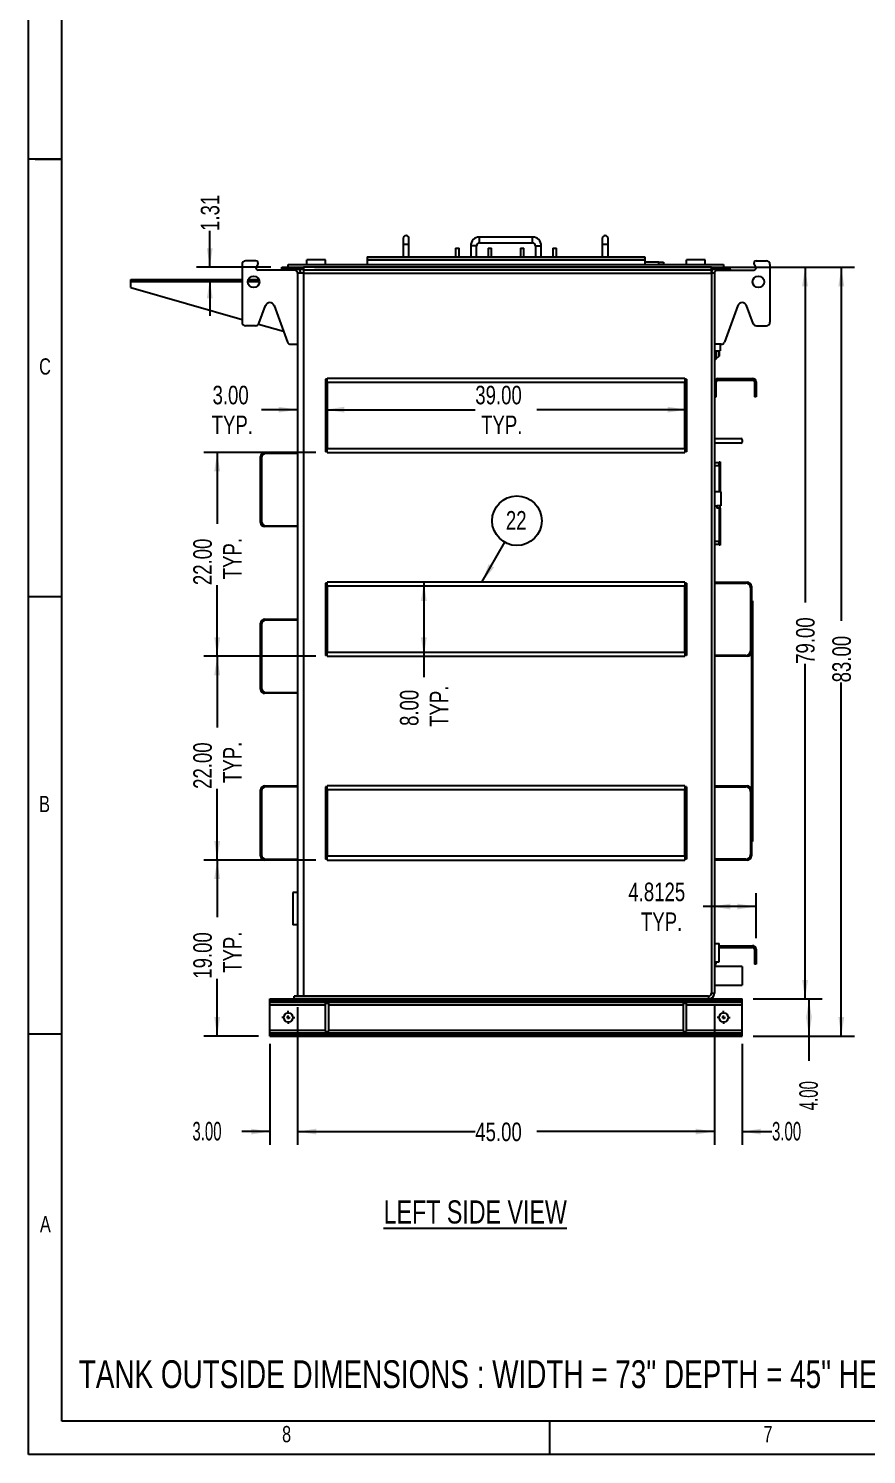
# Model space of a CAD drawing. Header units: inches. Extents: x -1 to 16.5, y 0 to 13.1.
# Drawn here: x 0.02 to 3.79, y 0.02 to 6.43 of the extents above; entities that cross this region are included whole.
import ezdxf

# ---------------------------------------------------------------- set-up
doc = ezdxf.new("R2010")
doc.units = ezdxf.units.IN
doc.header["$MEASUREMENT"] = 0
doc.linetypes.add('CENTERX2', pattern=[0.8, 0.5, -0.1, 0.1, -0.1])
doc.layers.add('FORMAT', color=7, linetype='Continuous')
doc.styles.add('SLDTEXTSTYLE0', font='TXT', dxfattribs={"width": 0.75})
doc.styles.add('SLDTEXTSTYLE4', font='TXT', dxfattribs={"width": 0.605})
doc.dimstyles.new('SLDDIMSTYLE0', dxfattribs={"dimtxt": 0.084961, "dimasz": 0.084961, "dimexe": 0, "dimexo": 0.0625, "dimgap": 0.02124, "dimtad": 0, "dimlfac": 24, "dimrnd": 1e-09, "dimzin": 12, "dimdsep": 46, "dimtxsty": 'SLDTEXTSTYLE0', "dimsah": 1, "dimcen": 0.09, "dimadec": 0, "dimazin": 3, "dimtfac": 1, "dimtmove": 0, "dimatfit": 0, "dimfxl": 0, "dimfrac": 2, "dimtolj": 1, "dimtzin": 12, "dimarcsym": 0})
doc.dimstyles.new('SLDDIMSTYLE10', dxfattribs={"dimtxt": 0.084961, "dimasz": 0.084961, "dimexe": 0, "dimexo": 0.0625, "dimgap": 0.02124, "dimtad": 0, "dimdec": 4, "dimlfac": 24, "dimrnd": 1e-09, "dimzin": 12, "dimdsep": 46, "dimtxsty": 'SLDTEXTSTYLE0', "dimsah": 1, "dimcen": 0.09, "dimadec": 0, "dimazin": 3, "dimtfac": 1, "dimtdec": 3, "dimtofl": 0, "dimtmove": 0, "dimatfit": 3, "dimfxl": 0, "dimfrac": 2, "dimtolj": 1, "dimtzin": 12, "dimarcsym": 0})
doc.dimstyles.new('SLDDIMSTYLE2', dxfattribs={"dimtxt": 0.084961, "dimasz": 0.084961, "dimexe": 0, "dimexo": 0.0625, "dimgap": 0.02124, "dimtad": 0, "dimlfac": 24, "dimrnd": 1e-09, "dimzin": 4, "dimdsep": 46, "dimtxsty": 'SLDTEXTSTYLE0', "dimsah": 1, "dimcen": 0.09, "dimadec": 0, "dimazin": 1, "dimtfac": 1, "dimtofl": 0, "dimtmove": 0, "dimatfit": 3, "dimfxl": 0, "dimfrac": 2, "dimtolj": 1, "dimtzin": 12, "dimarcsym": 0})
doc.dimstyles.new('SLDDIMSTYLE5', dxfattribs={"dimtxt": 0.084961, "dimasz": 0.084961, "dimexe": 0, "dimexo": 0.0625, "dimgap": 0.02124, "dimtad": 0, "dimlfac": 24, "dimrnd": 1e-09, "dimzin": 4, "dimdsep": 46, "dimtxsty": 'SLDTEXTSTYLE0', "dimsah": 1, "dimcen": 0.09, "dimadec": 0, "dimazin": 1, "dimtfac": 1, "dimtmove": 0, "dimatfit": 0, "dimfxl": 0, "dimfrac": 2, "dimtolj": 1, "dimtzin": 12, "dimarcsym": 0})
doc.dimstyles.new('SLDDIMSTYLE6', dxfattribs={"dimtxt": 0.18, "dimasz": 0.084961, "dimexe": 0, "dimexo": 0.0625, "dimgap": 0, "dimtad": 0, "dimtih": 1, "dimtoh": 1, "dimdec": 0, "dimrnd": 1e-09, "dimzin": 0, "dimdsep": 46, "dimtxsty": 'Standard', "dimsah": 1, "dimcen": 0.09, "dimadec": 0, "dimazin": 0, "dimtfac": 0.084961, "dimtdec": 0, "dimtofl": 0, "dimtmove": 0, "dimatfit": 3, "dimfxl": 0, "dimfrac": 2, "dimtolj": 1, "dimtzin": 0, "dimarcsym": 0})
doc.dimstyles.new('SLDDIMSTYLE8', dxfattribs={"dimtxt": 0.083333, "dimasz": 0.084961, "dimexe": 0, "dimexo": 0.0625, "dimgap": 0.020833, "dimtad": 0, "dimlfac": 24, "dimrnd": 1e-09, "dimzin": 4, "dimdsep": 46, "dimtxsty": 'SLDTEXTSTYLE4', "dimsah": 1, "dimcen": 0.09, "dimadec": 0, "dimazin": 1, "dimtfac": 1, "dimtmove": 0, "dimatfit": 0, "dimfxl": 0, "dimfrac": 2, "dimtolj": 1, "dimtzin": 12, "dimarcsym": 0})
doc.dimstyles.new('SLDDIMSTYLE9', dxfattribs={"dimtxt": 0.083333, "dimasz": 0.084961, "dimexe": 0, "dimexo": 0.0625, "dimgap": 0.020833, "dimtad": 0, "dimlfac": 24, "dimrnd": 1e-09, "dimzin": 4, "dimdsep": 46, "dimtxsty": 'SLDTEXTSTYLE4', "dimsah": 1, "dimcen": 0.09, "dimadec": 0, "dimazin": 1, "dimtfac": 1, "dimtofl": 0, "dimtmove": 0, "dimatfit": 3, "dimfxl": 0, "dimfrac": 2, "dimtolj": 1, "dimtzin": 12, "dimarcsym": 0})

# ---------------------------------------------------------------- blocks, each defined once
blk = doc.blocks.new('Drawing View40')
at = {"color": 7, "linetype": 'Continuous', "lineweight": 25}
for p, q in [((-0.8958, 0.026), (-0.8958, 0)), ((-0.8698, 0), (-0.8698, 0.026)), ((-0.3133, 0.0316), (-0.5529, 0.0316)), ((-0.5529, 0.0056), (-0.5529, 0.0316)), ((-0.5529, 0.0056), (-0.3133, 0.0056)), ((-0.3133, 0.0056), (-0.3133, 0.0316)), ((0, 0.026), (0, 0)), ((0, 0), (0, -0.0573)), ((0, 0), (0.026, 0)), ((0.026, 0), (0.026, 0.026)), ((0.026, -0.0573), (0.026, 0)), ((-1.0581, -0.0573), (0.1919, -0.0573)), ((-1.0581, -0.0573), (-1.0581, -0.0703)), ((-0.8958, 0), (-0.8958, -0.0573)), ((-0.8958, 0), (-0.8698, 0)), ((-0.8698, -0.0573), (-0.8698, 0)), ((-0.6597, -0.0182), (-0.6597, -0.0573)), ((-0.6597, -0.0182), (-0.6441, -0.0182)), ((-0.6441, -0.0573), (-0.6441, -0.0182)), ((-0.592, -0.0074), (-0.592, -0.0573)), ((-0.5659, -0.0074), (-0.592, -0.0074)), ((-0.5659, -0.0573), (-0.5659, -0.0074)), ((-0.5138, -0.0182), (-0.5138, -0.0573)), ((-0.5138, -0.0182), (-0.4982, -0.0182)), ((-0.4982, -0.0573), (-0.4982, -0.0182)), ((-0.368, -0.0182), (-0.368, -0.0573)), ((-0.368, -0.0182), (-0.3524, -0.0182)), ((-0.3524, -0.0573), (-0.3524, -0.0182)), ((-0.3003, -0.0074), (-0.3003, -0.0573)), ((-0.3003, -0.0074), (-0.2743, -0.0074)), ((-0.2743, -0.0573), (-0.2743, -0.0074)), ((-0.2222, -0.0182), (-0.2222, -0.0573)), ((-0.2222, -0.0182), (-0.2066, -0.0182)), ((-0.2066, -0.0573), (-0.2066, -0.0182)), ((0.1919, -0.0573), (0.1919, -0.0703)), ((-1.6206, -0.0911), (-1.6206, -0.3516)), ((-1.5581, -0.0755), (-1.605, -0.0755)), ((-1.556, -0.1005), (-1.5498, -0.0922)), ((-1.4409, -0.1172), (-1.5477, -0.1172)), ((-1.4409, -0.112), (-1.4409, -0.1042)), ((-1.4409, -0.1042), (-1.3446, -0.1042)), ((-1.4409, -0.112), (-1.3446, -0.112)), ((-1.4409, -0.112), (-1.4409, -0.1172)), ((-1.3836, -0.1172), (-1.4409, -0.1172)), ((-1.4123, -0.0911), (0.546, -0.0911)), ((-1.4123, -0.1042), (-1.4123, -0.0911)), ((-1.3836, -0.1172), (-1.3836, -0.112)), ((-1.3446, -0.112), (-1.3446, -0.1042)), ((0.4914, -0.1042), (-1.3446, -0.1042)), ((-1.3446, -0.1042), (-1.3446, -0.1172)), ((0.4914, -0.1172), (-1.3446, -0.1172)), ((-1.3446, -0.1172), (-1.3446, -0.1302)), ((-1.329, -0.0911), (-1.329, -0.0703)), ((-1.2456, -0.0703), (-1.329, -0.0703)), ((-1.2456, -0.0911), (-1.2456, -0.0703)), ((-1.0581, -0.0703), (0.1919, -0.0703)), ((-1.0581, -0.0703), (-1.0581, -0.0911)), ((0.1919, -0.0703), (-1.0581, -0.0703)), ((0.1919, -0.0703), (0.1919, -0.0911)), ((0.2544, -0.0807), (0.1919, -0.0807)), ((0.2544, -0.0911), (0.2544, -0.0807)), ((0.2544, -0.0807), (0.2752, -0.0807)), ((0.2752, -0.0807), (0.2752, -0.0911)), ((0.3794, -0.0911), (0.3794, -0.0703)), ((0.4627, -0.0703), (0.3794, -0.0703)), ((0.4627, -0.0911), (0.4627, -0.0703)), ((0.4914, -0.112), (0.4914, -0.1042)), ((0.4914, -0.1042), (0.5747, -0.1042)), ((0.4914, -0.1042), (0.4914, -0.1172)), ((0.4914, -0.112), (0.5747, -0.112)), ((0.4914, -0.1302), (0.4914, -0.1172)), ((0.5174, -0.1172), (0.5174, -0.112)), ((0.5174, -0.1172), (0.5747, -0.1172)), ((0.546, -0.0911), (0.546, -0.1042)), ((0.5747, -0.112), (0.5747, -0.1042)), ((0.5747, -0.112), (0.5747, -0.1172)), ((0.5747, -0.1172), (0.6815, -0.1172)), ((0.6898, -0.1005), (0.6835, -0.0922)), ((0.6919, -0.0755), (0.7388, -0.0755)), ((0.7544, -0.0911), (0.7544, -0.3516)), ((-2.1206, -0.1684), (-2.1206, -0.1589)), ((-2.1206, -0.1589), (-2.1111, -0.1589)), ((-2.1206, -0.1953), (-2.1206, -0.1684)), ((-2.1206, -0.1684), (-1.6206, -0.1684)), ((-2.1111, -0.1589), (-1.6206, -0.1589)), ((-1.5946, -0.1684), (-1.5425, -0.1684)), ((-1.5924, -0.1589), (-1.5447, -0.1589)), ((-1.3706, -0.1302), (-1.3706, -3.3828)), ((-1.3446, -0.1302), (-1.3706, -0.1302)), ((-1.3446, -0.1302), (0.4914, -0.1302)), ((-1.3446, -0.1302), (-1.3446, -3.3828)), ((0.5044, -0.1302), (0.4914, -0.1302)), ((0.4914, -0.1302), (0.4914, -3.3698)), ((0.5044, -0.1302), (0.5044, -3.3698)), ((-2.1206, -0.1953), (-1.6206, -0.3385)), ((-1.5446, -0.3569), (-1.5152, -0.2767)), ((-1.4761, -0.2767), (-1.416, -0.4403)), ((0.6098, -0.2767), (0.5498, -0.4403)), ((0.6784, -0.3569), (0.6489, -0.2767)), ((-1.5593, -0.3672), (-1.605, -0.3672)), ((-1.5461, -0.3599), (-1.4337, -0.392)), ((0.6931, -0.3672), (0.7388, -0.3672)), ((-1.4014, -0.4505), (-1.3706, -0.4505)), ((0.5351, -0.4505), (0.5044, -0.4505)), ((0.5044, -0.4792), (0.5304, -0.4792)), ((0.5102, -0.5171), (0.5102, -0.4792)), ((0.5109, -0.4792), (0.5109, -0.5167)), ((0.5247, -0.5044), (0.5247, -0.4792)), ((0.5252, -0.4792), (0.5252, -0.5036)), ((0.5304, -0.4505), (0.5304, -0.4792)), ((0.5044, -0.5171), (0.5102, -0.5171)), ((-1.2378, -0.6081), (-1.2456, -0.6081)), ((-1.2456, -0.6081), (-1.2456, -0.6289)), ((-1.2378, -0.6289), (-1.2456, -0.6289)), ((-1.2456, -0.6289), (-1.2456, -0.9128)), ((-1.2378, -0.6224), (-1.2378, -0.6042)), ((0.3716, -0.6042), (-1.2378, -0.6042)), ((0.3716, -0.6224), (-1.2378, -0.6224)), ((-1.2378, -0.6224), (-1.2378, -0.9193)), ((0.3716, -0.6042), (0.3716, -0.6224)), ((0.3794, -0.6081), (0.3716, -0.6081)), ((0.3716, -0.9193), (0.3716, -0.6224)), ((0.3794, -0.6289), (0.3716, -0.6289)), ((0.3794, -0.6081), (0.3794, -0.6289)), ((0.3794, -0.6289), (0.3794, -0.9128)), ((0.5122, -0.6198), (0.5044, -0.6198)), ((0.5122, -0.6875), (0.5122, -0.6198)), ((0.52, -0.612), (0.52, -0.6042)), ((0.52, -0.6042), (0.6763, -0.6042)), ((0.52, -0.612), (0.6763, -0.612)), ((0.6763, -0.612), (0.6763, -0.6042)), ((0.6841, -0.6198), (0.6841, -0.6875)), ((0.6841, -0.6198), (0.6919, -0.6198)), ((0.6919, -0.6198), (0.6919, -0.6875)), ((0.5044, -0.6875), (0.5122, -0.6875)), ((0.6919, -0.6875), (0.6841, -0.6875)), ((0.5096, -0.875), (0.6242, -0.875)), ((0.6242, -0.8958), (0.5096, -0.8958)), ((0.6294, -0.8802), (0.6294, -0.8906)), ((-1.5373, -1.2526), (-1.5373, -0.9557)), ((-1.5323, -0.9557), (-1.5373, -0.9557)), ((-1.5334, -0.9622), (-1.5334, -1.2461)), ((-1.5191, -0.9375), (-1.3706, -0.9375)), ((-1.5191, -0.9424), (-1.5191, -0.9375)), ((-1.3706, -0.9414), (-1.5125, -0.9414)), ((-1.2378, -0.9128), (-1.2456, -0.9128)), ((-1.2456, -0.9128), (-1.2456, -0.9336)), ((-1.2378, -0.9336), (-1.2456, -0.9336)), ((-1.2378, -0.9375), (-1.2378, -0.9193)), ((-1.2378, -0.9193), (0.3716, -0.9193)), ((-1.2378, -0.9375), (0.3716, -0.9375)), ((0.3794, -0.9128), (0.3716, -0.9128)), ((0.3716, -0.9193), (0.3716, -0.9375)), ((0.3794, -0.9336), (0.3716, -0.9336)), ((0.3794, -0.9128), (0.3794, -0.9336)), ((0.5252, -0.9831), (0.5044, -0.9831)), ((0.5044, -0.9961), (0.5252, -0.9961)), ((0.5252, -0.9922), (0.5252, -0.9792)), ((0.5252, -0.9792), (0.5304, -0.9792)), ((0.5304, -0.9922), (0.5252, -0.9922)), ((0.5252, -0.9922), (0.5252, -1.1146)), ((0.5304, -0.9792), (0.5304, -0.9922)), ((0.5304, -0.9922), (0.5304, -1.1146)), ((0.5317, -1.0208), (0.5304, -1.0208)), ((0.5317, -1.1042), (0.5317, -1.0208)), ((0.533, -1.1146), (0.5044, -1.1146)), ((0.5317, -1.1042), (0.5304, -1.1042)), ((0.533, -1.1146), (0.533, -1.1771)), ((0.5044, -1.1771), (0.5148, -1.1771)), ((0.5148, -1.1771), (0.5148, -1.1875)), ((0.5304, -1.1771), (0.5148, -1.1771)), ((0.5304, -1.1875), (0.5148, -1.1875)), ((0.5252, -1.1875), (0.5252, -1.3411)), ((0.5304, -1.1771), (0.533, -1.1771)), ((0.5304, -1.1875), (0.5304, -1.1771)), ((0.5304, -1.1875), (0.5304, -1.3411)), ((-1.5323, -1.2526), (-1.5373, -1.2526)), ((-1.5191, -1.2659), (-1.5191, -1.2708)), ((-1.3706, -1.2708), (-1.5191, -1.2708)), ((-1.5125, -1.2669), (-1.3706, -1.2669)), ((0.5252, -1.3372), (0.5044, -1.3372)), ((0.5252, -1.3411), (0.5304, -1.3411)), ((0.5252, -1.3542), (0.5252, -1.3411)), ((0.5304, -1.3411), (0.5304, -1.3542)), ((0.5044, -1.3503), (0.5252, -1.3503)), ((0.5304, -1.3542), (0.5252, -1.3542)), ((-1.2378, -1.5247), (-1.2456, -1.5247)), ((-1.2456, -1.5247), (-1.2456, -1.5456)), ((-1.2378, -1.5391), (-1.2378, -1.5208)), ((0.3716, -1.5208), (-1.2378, -1.5208)), ((0.3716, -1.5391), (-1.2378, -1.5391)), ((-1.2378, -1.5391), (-1.2378, -1.8359)), ((0.3716, -1.5208), (0.3716, -1.5391)), ((0.3794, -1.5247), (0.3716, -1.5247)), ((0.3716, -1.8359), (0.3716, -1.5391)), ((0.3794, -1.5247), (0.3794, -1.5456)), ((0.5044, -1.5208), (0.6528, -1.5208)), ((0.5044, -1.5247), (0.6463, -1.5247)), ((0.6528, -1.5258), (0.6528, -1.5208)), ((0.6661, -1.5391), (0.671, -1.5391)), ((0.671, -1.5391), (0.671, -1.8359)), ((-1.2378, -1.5456), (-1.2456, -1.5456)), ((-1.2456, -1.5456), (-1.2456, -1.8294)), ((0.3794, -1.5456), (0.3716, -1.5456)), ((0.3794, -1.5456), (0.3794, -1.8294)), ((0.6671, -1.5456), (0.6671, -1.8294)), ((0.6754, -1.6042), (0.671, -1.6042)), ((0.6754, -1.6042), (0.6754, -2.6875)), ((-1.5373, -2.0026), (-1.5373, -1.7057)), ((-1.5323, -1.7057), (-1.5373, -1.7057)), ((-1.5334, -1.7122), (-1.5334, -1.9961)), ((-1.5191, -1.6875), (-1.3706, -1.6875)), ((-1.5191, -1.6924), (-1.5191, -1.6875)), ((-1.3706, -1.6914), (-1.5125, -1.6914)), ((-1.2378, -1.8294), (-1.2456, -1.8294)), ((-1.2456, -1.8294), (-1.2456, -1.8503)), ((-1.2378, -1.8503), (-1.2456, -1.8503)), ((-1.2378, -1.8542), (-1.2378, -1.8359)), ((-1.2378, -1.8359), (0.3716, -1.8359)), ((-1.2378, -1.8542), (0.3716, -1.8542)), ((0.3794, -1.8294), (0.3716, -1.8294)), ((0.3716, -1.8359), (0.3716, -1.8542)), ((0.3794, -1.8503), (0.3716, -1.8503)), ((0.3794, -1.8294), (0.3794, -1.8503)), ((0.6463, -1.8503), (0.5044, -1.8503)), ((0.6528, -1.8542), (0.5044, -1.8542)), ((0.6528, -1.8492), (0.6528, -1.8542)), ((0.6661, -1.8359), (0.671, -1.8359)), ((0.671, -1.8359), (0.671, -2.4557)), ((-1.5323, -2.0026), (-1.5373, -2.0026)), ((-1.5191, -2.0159), (-1.5191, -2.0208)), ((-1.3706, -2.0208), (-1.5191, -2.0208)), ((-1.5125, -2.0169), (-1.3706, -2.0169)), ((-1.5191, -2.4375), (-1.3706, -2.4375)), ((-1.5191, -2.4424), (-1.5191, -2.4375)), ((-1.2378, -2.4557), (-1.2378, -2.4375)), ((0.3716, -2.4375), (-1.2378, -2.4375)), ((0.3716, -2.4375), (0.3716, -2.4557)), ((0.5044, -2.4375), (0.6528, -2.4375)), ((0.6528, -2.4424), (0.6528, -2.4375)), ((-1.5373, -2.7526), (-1.5373, -2.4557)), ((-1.5323, -2.4557), (-1.5373, -2.4557)), ((-1.5334, -2.4622), (-1.5334, -2.7461)), ((-1.3706, -2.4414), (-1.5125, -2.4414)), ((-1.2378, -2.4414), (-1.2456, -2.4414)), ((-1.2456, -2.4414), (-1.2456, -2.4622)), ((-1.2378, -2.4622), (-1.2456, -2.4622)), ((-1.2456, -2.4622), (-1.2456, -2.7461)), ((0.3716, -2.4557), (-1.2378, -2.4557)), ((-1.2378, -2.4557), (-1.2378, -2.7526)), ((0.3794, -2.4414), (0.3716, -2.4414)), ((0.3716, -2.7526), (0.3716, -2.4557)), ((0.3794, -2.4622), (0.3716, -2.4622)), ((0.3794, -2.4414), (0.3794, -2.4622)), ((0.3794, -2.4622), (0.3794, -2.7461)), ((0.5044, -2.4414), (0.6463, -2.4414)), ((0.6661, -2.4557), (0.671, -2.4557)), ((0.6671, -2.4622), (0.6671, -2.7461)), ((0.671, -2.4557), (0.671, -2.7526)), ((0.6754, -2.6875), (0.671, -2.6875)), ((-1.5323, -2.7526), (-1.5373, -2.7526)), ((-1.2378, -2.7461), (-1.2456, -2.7461)), ((-1.2456, -2.7461), (-1.2456, -2.7669)), ((-1.2378, -2.7708), (-1.2378, -2.7526)), ((-1.2378, -2.7526), (0.3716, -2.7526)), ((0.3794, -2.7461), (0.3716, -2.7461)), ((0.3716, -2.7526), (0.3716, -2.7708)), ((0.3794, -2.7461), (0.3794, -2.7669)), ((0.6661, -2.7526), (0.671, -2.7526)), ((-1.5191, -2.7659), (-1.5191, -2.7708)), ((-1.3706, -2.7708), (-1.5191, -2.7708)), ((-1.5125, -2.7669), (-1.3706, -2.7669)), ((-1.2378, -2.7669), (-1.2456, -2.7669)), ((-1.2378, -2.7708), (0.3716, -2.7708)), ((0.3794, -2.7669), (0.3716, -2.7669)), ((0.6463, -2.7669), (0.5044, -2.7669)), ((0.6528, -2.7708), (0.5044, -2.7708)), ((0.6528, -2.7659), (0.6528, -2.7708)), ((-1.3915, -2.9167), (-1.3915, -3.0625)), ((-1.3706, -2.9167), (-1.3915, -2.9167)), ((-1.3706, -3.0625), (-1.3915, -3.0625)), ((0.5044, -3.1458), (0.5252, -3.1458)), ((0.5252, -3.2292), (0.5252, -3.1458)), ((0.5252, -3.1562), (0.6763, -3.1562)), ((0.5252, -3.1641), (0.6763, -3.1641)), ((0.6763, -3.1641), (0.6763, -3.1562)), ((0.6841, -3.1719), (0.6841, -3.2396)), ((0.6841, -3.1719), (0.6919, -3.1719)), ((0.6919, -3.1719), (0.6919, -3.2396)), ((0.5044, -3.2292), (0.5252, -3.2292)), ((0.5044, -3.2396), (0.5122, -3.2396)), ((0.6294, -3.25), (0.5044, -3.25)), ((0.5122, -3.2396), (0.5122, -3.2292)), ((0.6294, -3.25), (0.6294, -3.3333)), ((0.6919, -3.2396), (0.6841, -3.2396)), ((0.5044, -3.3333), (0.6294, -3.3333)), ((-1.4958, -3.3958), (-1.3862, -3.3958)), ((-1.4958, -3.3999), (-1.4958, -3.3958)), ((-1.4958, -3.3999), (0.6292, -3.3999)), ((-1.4958, -3.4044), (-1.4958, -3.3999)), ((0.4783, -3.3828), (-1.3862, -3.3828)), ((-1.3862, -3.3958), (-1.3862, -3.3828)), ((0.4783, -3.3958), (-1.3862, -3.3958)), ((0.4783, -3.3828), (0.4783, -3.3958)), ((0.4783, -3.3958), (0.6292, -3.3958)), ((0.4914, -3.3698), (0.5044, -3.3698)), ((0.6292, -3.3999), (0.6292, -3.3958)), ((0.6292, -3.3958), (0.6294, -3.3958)), ((0.6292, -3.4044), (0.6292, -3.3999)), ((0.6292, -3.3999), (0.6294, -3.3999)), ((0.6294, -3.3999), (0.6294, -3.3958)), ((0.6294, -3.4044), (0.6294, -3.3999)), ((-1.4958, -3.4044), (0.6292, -3.4044)), ((-1.4958, -3.4106), (-1.4958, -3.4044)), ((-1.4958, -3.4106), (0.6292, -3.4106)), ((-1.4958, -3.4226), (-1.4958, -3.4106)), ((-1.4958, -3.5358), (-1.4958, -3.4226)), ((-1.4958, -3.4226), (-1.2458, -3.4226)), ((-1.2458, -3.4167), (-1.2458, -3.5417)), ((-1.2302, -3.4167), (-1.2458, -3.4167)), ((-1.2302, -3.5417), (-1.2302, -3.4167)), ((-1.2302, -3.4226), (0.3636, -3.4226)), ((0.3636, -3.4167), (0.3636, -3.5417)), ((0.3792, -3.4167), (0.3636, -3.4167)), ((0.3792, -3.5417), (0.3792, -3.4167)), ((0.3792, -3.4226), (0.6292, -3.4226)), ((0.6292, -3.4106), (0.6292, -3.4044)), ((0.6292, -3.4044), (0.6294, -3.4044)), ((0.6292, -3.4226), (0.6292, -3.4106)), ((0.6292, -3.4106), (0.6294, -3.4106)), ((0.6292, -3.5358), (0.6292, -3.4226)), ((0.6292, -3.4226), (0.6294, -3.4226)), ((0.6294, -3.4106), (0.6294, -3.4044)), ((0.6294, -3.4226), (0.6294, -3.4106)), ((0.6294, -3.5358), (0.6294, -3.4226)), ((-1.4958, -3.5477), (-1.4958, -3.5358)), ((-1.4958, -3.5358), (-1.2458, -3.5358)), ((-1.4958, -3.5477), (0.6292, -3.5477)), ((-1.4958, -3.5539), (-1.4958, -3.5477)), ((-1.4958, -3.5539), (0.6292, -3.5539)), ((-1.4958, -3.5585), (-1.4958, -3.5539)), ((-1.4958, -3.5585), (0.6292, -3.5585)), ((-1.4958, -3.5625), (-1.4958, -3.5585)), ((-1.4958, -3.5625), (0.6292, -3.5625)), ((-1.2458, -3.5417), (-1.2302, -3.5417)), ((-1.2302, -3.5358), (0.3636, -3.5358)), ((0.3636, -3.5417), (0.3792, -3.5417)), ((0.3792, -3.5358), (0.6292, -3.5358)), ((0.6292, -3.5477), (0.6292, -3.5358)), ((0.6292, -3.5358), (0.6294, -3.5358)), ((0.6294, -3.5469), (0.6292, -3.5469)), ((0.6292, -3.5539), (0.6292, -3.5477)), ((0.6292, -3.5585), (0.6292, -3.5539)), ((0.6292, -3.5625), (0.6292, -3.5585)), ((0.6292, -3.5625), (0.6294, -3.5625)), ((0.6294, -3.5469), (0.6294, -3.5358)), ((0.6294, -3.5625), (0.6294, -3.5469))]:
    blk.add_line(p, q, dxfattribs=at)
for centre, radius in [((-1.5685, -0.1693), 0.026), ((0.7023, -0.1693), 0.026), ((-1.4123, -3.4792), 0.0208), ((0.546, -3.4792), 0.0208)]:
    blk.add_circle(centre, radius, dxfattribs=at)
for centre, radius, start, end in [((-0.8828, 0.026), 0.013, 0, 180), ((-0.5529, -0.0074), 0.0391, 90, 180), ((-0.5529, -0.0074), 0.013, 90, 180), ((-0.3133, -0.0074), 0.0391, 0, 90), ((-0.3133, -0.0074), 0.013, 0, 90), ((0.013, 0.026), 0.013, 0, 180), ((-1.605, -0.0911), 0.0156, 90, 180), ((-1.5581, -0.0859), 0.0104, 323.1301, 90), ((-1.5477, -0.1068), 0.0104, 143.1301, 270), ((-1.3836, -0.1302), 0.013, 360, 90), ((-1.3836, -0.1302), 0.026, 360, 44.427), ((0.5174, -0.1302), 0.026, 135.573, 180), ((0.5174, -0.1302), 0.013, 90, 180), ((0.6919, -0.0859), 0.0104, 90, 216.8699), ((0.6815, -0.1068), 0.0104, 270, 36.8699), ((0.7388, -0.0911), 0.0156, 0, 90), ((-1.4956, -0.2839), 0.0208, 20.14577, 159.85423), ((0.6294, -0.2839), 0.0208, 20.14577, 159.85423), ((-1.605, -0.3516), 0.0156, 180, 270), ((-1.5593, -0.3516), 0.0156, 270, 339.85423), ((0.6931, -0.3516), 0.0156, 200.14577, 270), ((0.7388, -0.3516), 0.0156, 270, 0), ((-1.4014, -0.4349), 0.0156, 200.14577, 270), ((0.5351, -0.4349), 0.0156, 270, 339.85423), ((0.5399, -0.5355), 0.0346, 116.03185, 147.14206), ((0.5244, -0.5036), 0.000833, 296.03185, 0), ((0.5102, -0.5162), 0.000833, 270, 327.14206), ((0.52, -0.6198), 0.0156, 90, 180), ((0.52, -0.6198), 0.00781, 90, 180), ((0.6763, -0.6198), 0.0156, 0, 90), ((0.6763, -0.6198), 0.00781, 0, 90), ((0.5096, -0.8802), 0.00521, 90, 180), ((0.5096, -0.8906), 0.00521, 180, 270), ((0.6242, -0.8802), 0.00521, 0, 90), ((0.6242, -0.8906), 0.00521, 270, 0), ((-1.5191, -0.9557), 0.0182, 90, 180), ((-1.5125, -0.9622), 0.0208, 90, 180), ((-1.5191, -1.2526), 0.0182, 180, 270), ((-1.5125, -1.2461), 0.0208, 180, 270), ((0.6463, -1.5456), 0.0208, 0, 90), ((0.6528, -1.5391), 0.0182, 0, 90), ((-1.5191, -1.7057), 0.0182, 90, 180), ((-1.5125, -1.7122), 0.0208, 90, 180), ((0.6463, -1.8294), 0.0208, 270, 0), ((0.6528, -1.8359), 0.0182, 270, 360), ((-1.5191, -2.0026), 0.0182, 180, 270), ((-1.5125, -1.9961), 0.0208, 180, 270), ((-1.5191, -2.4557), 0.0182, 90, 180), ((0.6528, -2.4557), 0.0182, 0, 90), ((-1.5125, -2.4622), 0.0208, 90, 180), ((0.6463, -2.4622), 0.0208, 0, 90), ((-1.5191, -2.7526), 0.0182, 180, 270), ((-1.5125, -2.7461), 0.0208, 180, 270), ((0.6463, -2.7461), 0.0208, 270, 0), ((0.6528, -2.7526), 0.0182, 270, 360), ((0.6763, -3.1719), 0.0156, 0, 90), ((0.6763, -3.1719), 0.00781, 0, 90), ((0.4783, -3.3698), 0.026, 270, 0), ((0.4783, -3.3698), 0.013, 270, 0)]:
    blk.add_arc(centre, radius, start, end, dxfattribs=at)
blk = doc.blocks.new('_D_44')
at = {"layer": 'FORMAT'}
for p, q in [((1.229, 2.0311), (1.229, 1.4114)), ((1.1039, 1.8663), (1.1039, 1.4114)), ((1.1039, 1.4714), (0.9787, 1.4714)), ((1.229, 1.4714), (1.3893, 1.4714))]:
    blk.add_line(p, q, dxfattribs=at)
for points in [[(1.1039, 1.4714), (1.0205, 1.4843), (1.0205, 1.4586)], [(1.229, 1.4714), (1.3124, 1.4586), (1.3124, 1.4843)]]:
    blk.add_solid(points, dxfattribs=at)
at = {"layer": 'FORMAT', "insert": (0.7559, 1.5149), "char_height": 0.08333, "attachment_point": 1, "style": 'SLDTEXTSTYLE4'}
blk.add_mtext('3.00', dxfattribs=at)
blk = doc.blocks.new('_D_45')
at = {"layer": 'FORMAT'}
for p, q in [((1.229, 2.0311), (1.229, 1.4114)), ((3.104, 2.0442), (3.104, 1.4114)), ((1.229, 1.4714), (2.0284, 1.4714)), ((3.104, 1.4714), (2.3046, 1.4714))]:
    blk.add_line(p, q, dxfattribs=at)
for points in [[(1.229, 1.4714), (1.314, 1.4584), (1.314, 1.4845)], [(3.104, 1.4714), (3.0191, 1.4845), (3.0191, 1.4584)]]:
    blk.add_solid(points, dxfattribs=at)
at = {"layer": 'FORMAT', "insert": (2.0284, 1.5118), "char_height": 0.08333, "attachment_point": 1, "style": 'SLDTEXTSTYLE0'}
blk.add_mtext('45.00', dxfattribs=at)
blk = doc.blocks.new('_D_46')
at = {"layer": 'FORMAT'}
for p, q in [((3.104, 2.0442), (3.104, 1.4114)), ((3.2289, 1.8663), (3.2289, 1.4114)), ((3.104, 1.4714), (2.9438, 1.4714)), ((3.2289, 1.4714), (3.3631, 1.4714))]:
    blk.add_line(p, q, dxfattribs=at)
for points in [[(3.104, 1.4714), (3.0207, 1.4843), (3.0207, 1.4586)], [(3.2289, 1.4714), (3.3122, 1.4586), (3.3122, 1.4843)]]:
    blk.add_solid(points, dxfattribs=at)
at = {"layer": 'FORMAT', "insert": (3.3631, 1.5149), "char_height": 0.08333, "attachment_point": 1, "style": 'SLDTEXTSTYLE4'}
blk.add_mtext('3.00', dxfattribs=at)
blk = doc.blocks.new('_D_47')
at = {"layer": 'FORMAT'}
for p, q in [((3.279, 2.0681), (3.5894, 2.0681)), ((3.5294, 2.0681), (3.5294, 1.9014)), ((3.279, 1.9014), (3.5894, 1.9014)), ((3.5294, 1.9014), (3.5294, 1.7901))]:
    blk.add_line(p, q, dxfattribs=at)
for points in [[(3.5294, 2.0681), (3.5165, 1.9848), (3.5422, 1.9848)], [(3.5294, 1.9014), (3.5422, 1.9848), (3.5165, 1.9848)]]:
    blk.add_solid(points, dxfattribs=at)
at = {"layer": 'FORMAT', "insert": (3.4859, 1.5673), "char_height": 0.08333, "attachment_point": 1, "rotation": 90, "style": 'SLDTEXTSTYLE4'}
blk.add_mtext('4.00', dxfattribs=at)
blk = doc.blocks.new('_D_48')
at = {"layer": 'FORMAT'}
for p, q in [((1.3118, 2.6931), (0.8073, 2.6931)), ((0.8673, 2.6931), (0.8673, 2.4354)), ((0.8673, 1.9014), (0.8673, 2.1592)), ((1.0539, 1.9014), (0.8073, 1.9014))]:
    blk.add_line(p, q, dxfattribs=at)
for points in [[(0.8673, 2.6931), (0.8542, 2.6082), (0.8804, 2.6082)], [(0.8673, 1.9014), (0.8804, 1.9864), (0.8542, 1.9864)]]:
    blk.add_solid(points, dxfattribs=at)
at = {"layer": 'FORMAT', "char_height": 0.08333, "attachment_point": 1, "rotation": 90, "style": 'SLDTEXTSTYLE0'}
for s, insert in [('19.00', (0.7599, 2.1592)), ('TYP.', (0.894, 2.1854))]:
    blk.add_mtext(s, dxfattribs=dict(at, insert=insert))
blk = doc.blocks.new('_D_49')
at = {"layer": 'FORMAT'}
for p, q in [((1.3118, 3.6098), (0.8073, 3.6098)), ((0.8673, 3.6098), (0.8673, 3.2896)), ((0.8673, 2.6931), (0.8673, 3.0133)), ((1.3118, 2.6931), (0.8073, 2.6931))]:
    blk.add_line(p, q, dxfattribs=at)
for points in [[(0.8673, 3.6098), (0.8542, 3.5248), (0.8804, 3.5248)], [(0.8673, 2.6931), (0.8804, 2.7781), (0.8542, 2.7781)]]:
    blk.add_solid(points, dxfattribs=at)
at = {"layer": 'FORMAT', "char_height": 0.08333, "attachment_point": 1, "rotation": 90, "style": 'SLDTEXTSTYLE0'}
for s, insert in [('22.00', (0.7599, 3.0133)), ('TYP.', (0.894, 3.0396))]:
    blk.add_mtext(s, dxfattribs=dict(at, insert=insert))
blk = doc.blocks.new('_D_50')
at = {"layer": 'FORMAT'}
for p, q in [((3.2243, 5.3598), (3.5717, 5.3598)), ((3.5117, 5.3598), (3.5117, 3.8521)), ((3.5117, 2.0681), (3.5117, 3.5758)), ((3.279, 2.0681), (3.5717, 2.0681))]:
    blk.add_line(p, q, dxfattribs=at)
for points in [[(3.5117, 5.3598), (3.4987, 5.2748), (3.5248, 5.2748)], [(3.5117, 2.0681), (3.5248, 2.1531), (3.4987, 2.1531)]]:
    blk.add_solid(points, dxfattribs=at)
at = {"layer": 'FORMAT', "insert": (3.4714, 3.5758), "char_height": 0.08333, "attachment_point": 1, "rotation": 90, "style": 'SLDTEXTSTYLE0'}
blk.add_mtext('79.00', dxfattribs=at)
blk = doc.blocks.new('_D_51')
at = {"layer": 'FORMAT'}
for p, q in [((1.3051, 5.3598), (3.7349, 5.3598)), ((3.6749, 5.3598), (3.6749, 3.7687)), ((3.6749, 1.9014), (3.6749, 3.4925)), ((3.279, 1.9014), (3.7349, 1.9014))]:
    blk.add_line(p, q, dxfattribs=at)
for points in [[(3.6749, 5.3598), (3.6618, 5.2748), (3.688, 5.2748)], [(3.6749, 1.9014), (3.688, 1.9864), (3.6618, 1.9864)]]:
    blk.add_solid(points, dxfattribs=at)
at = {"layer": 'FORMAT', "insert": (3.6345, 3.4925), "char_height": 0.08333, "attachment_point": 1, "rotation": 90, "style": 'SLDTEXTSTYLE0'}
blk.add_mtext('83.00', dxfattribs=at)
blk = doc.blocks.new('_D_52')
at = {"layer": 'FORMAT'}
for p, q in [((1.3118, 4.5264), (0.8073, 4.5264)), ((0.8673, 4.5264), (0.8673, 4.2062)), ((0.8673, 3.6098), (0.8673, 3.93)), ((1.3118, 3.6098), (0.8073, 3.6098))]:
    blk.add_line(p, q, dxfattribs=at)
for points in [[(0.8673, 4.5264), (0.8542, 4.4415), (0.8804, 4.4415)], [(0.8673, 3.6098), (0.8804, 3.6947), (0.8542, 3.6947)]]:
    blk.add_solid(points, dxfattribs=at)
at = {"layer": 'FORMAT', "char_height": 0.08333, "attachment_point": 1, "rotation": 90, "style": 'SLDTEXTSTYLE0'}
for s, insert in [('22.00', (0.7599, 3.93)), ('TYP.', (0.894, 3.9562))]:
    blk.add_mtext(s, dxfattribs=dict(at, insert=insert))
blk = doc.blocks.new('_D_53')
at = {"layer": 'FORMAT'}
for p, q in [((1.229, 4.7193), (1.0662, 4.7193)), ((1.354, 4.7193), (1.5174, 4.7193))]:
    blk.add_line(p, q, dxfattribs=at)
for points in [[(1.229, 4.7193), (1.1441, 4.7324), (1.1441, 4.7063)], [(1.354, 4.7193), (1.439, 4.7063), (1.439, 4.7324)]]:
    blk.add_solid(points, dxfattribs=at)
at = {"layer": 'FORMAT', "char_height": 0.08333, "attachment_point": 1, "style": 'SLDTEXTSTYLE0'}
for s, insert in [('3.00', (0.8465, 4.8268)), ('TYP.', (0.8425, 4.6927))]:
    blk.add_mtext(s, dxfattribs=dict(at, insert=insert))
blk = doc.blocks.new('_D_54')
at = {"layer": 'FORMAT'}
for p, q in [((1.354, 4.7193), (2.0284, 4.7193)), ((2.979, 4.7193), (2.3046, 4.7193))]:
    blk.add_line(p, q, dxfattribs=at)
for points in [[(1.354, 4.7193), (1.439, 4.7063), (1.439, 4.7324)], [(2.979, 4.7193), (2.8941, 4.7324), (2.8941, 4.7063)]]:
    blk.add_solid(points, dxfattribs=at)
at = {"layer": 'FORMAT', "char_height": 0.08333, "attachment_point": 1, "style": 'SLDTEXTSTYLE0'}
for s, insert in [('39.00', (2.0284, 4.8268)), ('TYP.', (2.0546, 4.6927))]:
    blk.add_mtext(s, dxfattribs=dict(at, insert=insert))
blk = doc.blocks.new('_D_55')
at = {"layer": 'FORMAT'}
for p, q in [((3.2915, 2.3421), (3.2915, 2.544)), ((3.091, 2.484), (3.0539, 2.484)), ((3.2915, 2.484), (3.091, 2.484))]:
    blk.add_line(p, q, dxfattribs=at)
for points in [[(3.091, 2.484), (3.176, 2.4709), (3.176, 2.497)], [(3.2915, 2.484), (3.2066, 2.497), (3.2066, 2.4709)]]:
    blk.add_solid(points, dxfattribs=at)
at = {"layer": 'FORMAT', "char_height": 0.08333, "attachment_point": 1, "style": 'SLDTEXTSTYLE0'}
for s, insert in [('4.8125', (2.717, 2.5914)), ('TYP.', (2.7736, 2.4573))]:
    blk.add_mtext(s, dxfattribs=dict(at, insert=insert))
blk = doc.blocks.new('_D_56')
at = {"layer": 'FORMAT'}
for p, q in [((1.797, 3.9431), (1.797, 3.6098)), ((1.797, 3.6098), (1.797, 3.516))]:
    blk.add_line(p, q, dxfattribs=at)
for points in [[(1.797, 3.9431), (1.7839, 3.8582), (1.81, 3.8582)], [(1.797, 3.6098), (1.81, 3.6947), (1.7839, 3.6947)]]:
    blk.add_solid(points, dxfattribs=at)
at = {"layer": 'FORMAT', "char_height": 0.08333, "attachment_point": 1, "rotation": 90, "style": 'SLDTEXTSTYLE0'}
for s, insert in [('TYP.', (1.8237, 3.2923)), ('8.00', (1.6895, 3.2964))]:
    blk.add_mtext(s, dxfattribs=dict(at, insert=insert))
blk = doc.blocks.new('_D_57')
at = {"layer": 'FORMAT'}
for p, q in [((0.834, 5.3598), (0.834, 5.5234)), ((1.1087, 5.3598), (0.774, 5.3598)), ((0.834, 5.3051), (0.834, 5.1417))]:
    blk.add_line(p, q, dxfattribs=at)
for points in [[(0.834, 5.3598), (0.8471, 5.4447), (0.821, 5.4447)], [(0.834, 5.3051), (0.821, 5.2201), (0.8471, 5.2201)]]:
    blk.add_solid(points, dxfattribs=at)
at = {"layer": 'FORMAT', "insert": (0.7937, 5.5234), "char_height": 0.08333, "attachment_point": 1, "rotation": 90, "style": 'SLDTEXTSTYLE0'}
blk.add_mtext('1.31', dxfattribs=at)
blk = doc.blocks.new('SW_NOTE_0_24')
at = {"layer": 'FORMAT', "color": 0}
blk.add_circle((0.0553, 0.0971), 0.1117, dxfattribs=at)
at = {"layer": 'FORMAT', "color": 0, "insert": (0.0519, 0.1406), "char_height": 0.08333, "attachment_point": 2, "style": 'SLDTEXTSTYLE0'}
blk.add_mtext('22', dxfattribs=at)
blk = doc.blocks.new('SW_CENTERMARKSYMBOL_16')
at = {"layer": 'FORMAT', "color": 0, "linetype": 'CENTERX2'}
for p, q in [((-0.0167, 0), (-0.0292, 0)), ((0, 0), (-0.0083, 0)), ((0, 0.0167), (0, 0.0292)), ((0, 0), (0, 0.0083)), ((0, 0), (0, -0.0083)), ((0, 0), (0.0083, 0)), ((0.0167, 0), (0.0292, 0)), ((0, -0.0167), (0, -0.0292))]:
    blk.add_line(p, q, dxfattribs=at)
blk = doc.blocks.new('SW_CENTERMARKSYMBOL_17')
at = {"layer": 'FORMAT', "color": 0, "linetype": 'CENTERX2'}
for p, q in [((-0.0167, 0), (-0.0292, 0)), ((0, 0), (-0.0083, 0)), ((0, 0.0167), (0, 0.0292)), ((0, 0), (0, 0.0083)), ((0, 0), (0, -0.0083)), ((0, 0), (0.0083, 0)), ((0.0167, 0), (0.0292, 0)), ((0, -0.0167), (0, -0.0292))]:
    blk.add_line(p, q, dxfattribs=at)

msp = doc.modelspace()

# ---------------------------------------------------------------- linework, layer by layer
at = {"color": 7, "linetype": 'Continuous', "lineweight": 25}
for p, q in [((0.0187008, 0.0187008), (0.0187008, 11.6742126)), ((0.1687008, 0.1687008), (0.1687008, 11.5242126)), ((0.1687008, 5.8464567), (0.0187008, 5.8464567)), ((0.0486614, 5.8464567), (0.1687402, 5.8464567)), ((0.1687008, 3.8779528), (0.0187008, 3.8779528)), ((0.1687008, 1.9094488), (0.0187008, 1.9094488)), ((16.3667323, 0.1687008), (0.1687008, 0.1687008)), ((2.3622047, 0.1687008), (2.3622047, 0.0187008)), ((16.5167323, 0.0187008), (0.0187008, 0.0187008))]:
    msp.add_line(p, q, dxfattribs=at)

# ---------------------------------------------------------------- block references
msp.add_blockref('Drawing View40', (2.5996487, 5.4639484), dxfattribs=at)
at = {"layer": 'FORMAT'}
msp.add_blockref('SW_NOTE_0_24', (2.1606265, 4.1225254), dxfattribs=at)
at = {"layer": 'FORMAT', "linetype": 'CENTERX2'}
for name, p in [('SW_CENTERMARKSYMBOL_16', (1.1873625, 1.9847818)), ('SW_CENTERMARKSYMBOL_17', (3.1456958, 1.9847818))]:
    msp.add_blockref(name, p, dxfattribs=at)

# ---------------------------------------------------------------- texts
at = {"color": 7, "linetype": 'Continuous', "lineweight": 0, "char_height": 0.0729167, "style": 'SLDTEXTSTYLE0'}
for s, insert, attachment_point in [('C', (0.0665913, 4.9502642), 1), ('B', (0.0665519, 2.9817602), 1), ('A', (0.0701137, 1.0916157), 1), ('8', (1.1796339, 0.1467614), 2), ('7', (3.3449882, 0.1467614), 2)]:
    msp.add_mtext(s, dxfattribs=dict(at, insert=insert, attachment_point=attachment_point))
at = {"layer": 'FORMAT', "attachment_point": 1, "style": 'SLDTEXTSTYLE0'}
for s, insert, char_height in [('\\LLEFT SIDE VIEW', (1.6160446, 1.1619593), 0.104166667), ('TANK OUTSIDE DIMENSIONS : WIDTH = 73" DEPTH = 45" HEIGHT = 79"', (0.244842, 0.4426191), 0.125)]:
    msp.add_mtext(s, dxfattribs=dict(at, insert=insert, char_height=char_height))

# ---------------------------------------------------------------- dimensions: what is measured, and where the dimension line sits
at = {"layer": 'FORMAT'}
for base, p1, p2, angle, dimstyle, picture, middle in [((0.8340484, 5.3597818), (0.4790291, 5.3050943), (1.1587166, 5.3597818), 90, 'SLDDIMSTYLE0', '_D_57', (0.8340484, 5.631237)), ((3.6749137, 1.9014484), (1.2550708, 5.3597818), (3.2290291, 1.9014484), 90, 'SLDDIMSTYLE2', '_D_51', (3.6749137, 3.6306151)), ((3.5117312, 5.3597818), (3.2290291, 2.0681151), (3.1743416, 5.3597818), 90, 'SLDDIMSTYLE2', '_D_50', (3.5117312, 3.7139484)), ((3.1040291, 1.4714469), (1.2290291, 2.0811359), (3.1040291, 2.0941568), 0, 'SLDDIMSTYLE2', '_D_45', (2.1665291, 1.4714469)), ((3.5293554, 1.9014484), (3.2290291, 2.0681151), (3.2290291, 1.9014484), 90, 'SLDDIMSTYLE9', '_D_47', (3.5293554, 1.6786866))]:
    dim = msp.add_linear_dim(base=base, p1=p1, p2=p2, angle=angle, dimstyle=dimstyle, dxfattribs=at)
    dim.commit()
    dim.dimension.update_dxf_attribs({"geometry": picture, "text_midpoint": middle, "dimtype": 160})
for base, p1, p2, angle, dimstyle, picture, middle in [((1.2290291, 4.7193366), (1.3540291, 4.8350422), (1.2290291, 5.3337401), 0, 'SLDDIMSTYLE5', '_D_53', (0.954335, 4.7193366)), ((0.8673195, 3.6097818), (1.3618416, 4.5264484), (1.3618416, 3.6097818), 90, 'SLDDIMSTYLE2', '_D_52', (0.8673195, 4.0681151)), ((1.796972, 3.6097818), (1.3618416, 3.9431151), (1.3618416, 3.6097818), 90, 'SLDDIMSTYLE2', '_D_56', (1.796972, 3.4041582)), ((0.8673195, 3.6097818), (1.3618416, 2.6931151), (1.3618416, 3.6097818), 90, 'SLDDIMSTYLE2', '_D_49', (0.8673195, 3.1514484)), ((0.8673195, 1.9014484), (1.3618416, 2.6931151), (1.1038625, 1.9014484), 90, 'SLDDIMSTYLE2', '_D_48', (0.8673195, 2.2972818))]:
    dim = msp.add_linear_dim(base=base, p1=p1, p2=p2, angle=angle, text='<>\\PTYP.', dimstyle=dimstyle, dxfattribs=at)
    dim.commit()
    dim.dimension.update_dxf_attribs({"geometry": picture, "text_midpoint": middle, "dimtype": 160})
for base, p1, p2, dimstyle, picture, middle in [((2.9790291, 4.7193366), (1.3540291, 4.8350422), (2.9790291, 4.8558755), 'SLDDIMSTYLE2', '_D_54', (2.1665291, 4.7193366)), ((3.0910083, 2.4839692), (3.2915291, 2.2920734), (3.0910083, 2.0941568), 'SLDDIMSTYLE10', '_D_55', (2.8854645, 2.4839692))]:
    dim = msp.add_linear_dim(base=base, p1=p1, p2=p2, text='<>\\PTYP.', dimstyle=dimstyle, dxfattribs=at)
    dim.commit()
    dim.dimension.update_dxf_attribs({"geometry": picture, "text_midpoint": middle, "dimtype": 160})
for base, p1, p2, picture, middle in [((1.2290291, 1.4714469), (1.1038625, 1.9162624), (1.2290291, 2.0811359), '_D_44', (0.8673195, 1.4714469)), ((3.1040291, 1.4714469), (3.2288625, 1.9162624), (3.1040291, 2.0941568), '_D_46', (3.4745016, 1.4714469))]:
    dim = msp.add_linear_dim(base=base, p1=p1, p2=p2, dimstyle='SLDDIMSTYLE8', dxfattribs=at)
    dim.commit()
    dim.dimension.update_dxf_attribs({"geometry": picture, "text_midpoint": middle, "dimtype": 160})

# ---------------------------------------------------------------- leaders
msp.add_leader([(2.0585188, 3.9431151), (2.1606265, 4.1225254)], dimstyle='SLDDIMSTYLE6', dxfattribs=at)

doc.saveas('drawing.dxf')
